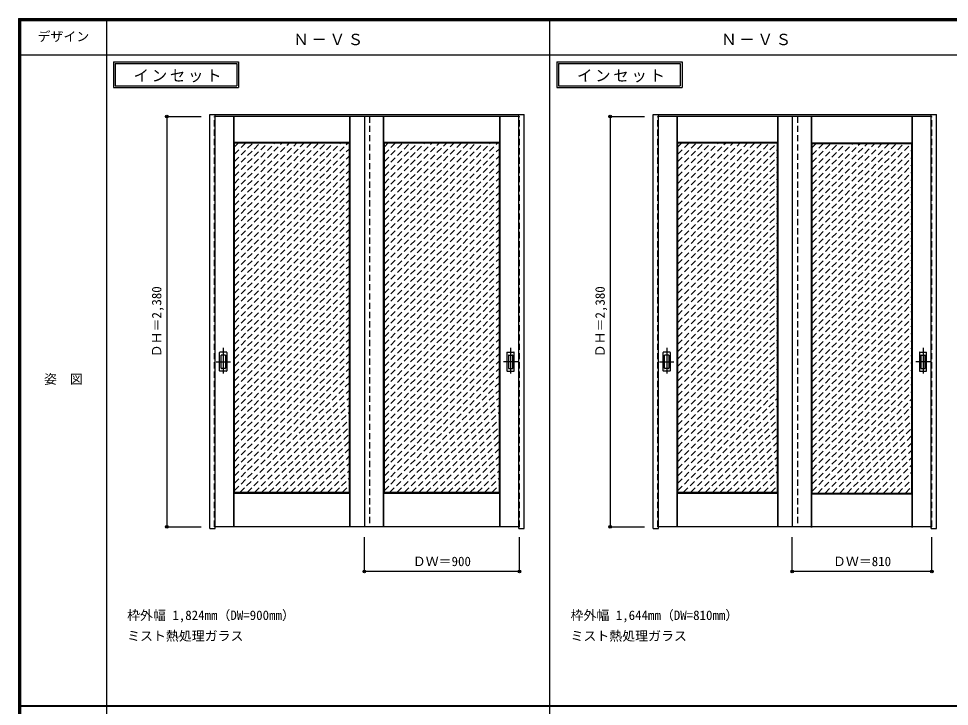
# Model space of a CAD drawing. Units: millimetres, scale not verified. Extents: x -6000 to 5700, y -4307 to 4175.
# Drawn here: x -6000 to -597, y 186 to 4175 of the extents above; entities that cross this region are included whole.
import ezdxf
from ezdxf.enums import TextEntityAlignment as Align

# ---------------------------------------------------------------- set-up
doc = ezdxf.new("R2010")
doc.units = ezdxf.units.MM
doc.header["$LTSCALE"] = 30
doc.header["$PDMODE"] = 32
doc.header["$PDSIZE"] = 15
doc.linetypes.add('CHAIN1', pattern=[8, 5, -1, 1, -1])
doc.linetypes.add('DASHED1', pattern=[1.8, 1.2, -0.6])
for name, color, linetype in [('0-1_通り芯', 4, 'CHAIN1'), ('0-2_扉', 4, 'DASHED1'), ('0-3_仕上げ', 7, 'Continuous'), ('0-4_枠', 3, 'Continuous'), ('0-6_引手', 7, 'Continuous'), ('0-A_文字', 7, 'Continuous'), ('0-B_寸法', 7, 'Continuous'), ('0-C_ハッチ', 4, 'DASHED1'), ('F-1_枠', 6, 'Continuous'), ('F-A_文字', 7, 'Continuous')]:
    doc.layers.add(name, color=color, linetype=linetype)
doc.styles.add('ＭＳ ゴシック', font='')
doc.styles.get('ＭＳ ゴシック').set_extended_font_data('MS Gothic')

msp = doc.modelspace()

# ---------------------------------------------------------------- linework, layer by layer
at = {"layer": '0-1_通り芯'}
for p, q in [((-4812, 2266), (-4812, 2104)), ((-3144, 2266), (-3144, 2104)), ((-2238, 2266), (-2238, 2104)), ((-750, 2266), (-750, 2104)), ((-4853, 2185), (-4771, 2185)), ((-3103, 2185), (-3185, 2185)), ((-2279, 2185), (-2197, 2185)), ((-709, 2185), (-791, 2185))]:
    msp.add_line(p, q, dxfattribs=at)
at = {"layer": '0-2_扉'}
for p, q in [((-4860, 3607.5), (-4863, 3607.5)), ((-4863, 1227.5), (-4863, 3607.5)), ((-3993, 3607.5), (-3993, 3603.5)), ((-3963, 3607.5), (-3963, 1227.5)), ((-3096, 3607.5), (-3093, 3607.5)), ((-3093, 1227.5), (-3093, 3607.5)), ((-2286, 3607.5), (-2289, 3607.5)), ((-2289, 1227.5), (-2289, 3607.5)), ((-1509, 3607.5), (-1509, 3603.5)), ((-1479, 3607.5), (-1479, 1227.5)), ((-702, 3607.5), (-699, 3607.5)), ((-699, 1227.5), (-699, 3607.5)), ((-4860, 1227.5), (-4863, 1227.5)), ((-3096, 1227.5), (-3093, 1227.5)), ((-2286, 1227.5), (-2289, 1227.5)), ((-702, 1227.5), (-699, 1227.5))]:
    msp.add_line(p, q, dxfattribs=at)
at = {"layer": '0-2_扉', "color": 3, "linetype": 'Continuous'}
for p, q in [((-3096, 3607.5), (-4860, 3607.5)), ((-3993, 3607.5), (-3993, 1227.5)), ((-702, 3607.5), (-2286, 3607.5)), ((-1509, 3607.5), (-1509, 1227.5)), ((-3096, 1227.5), (-4860, 1227.5)), ((-702, 1227.5), (-2286, 1227.5))]:
    msp.add_line(p, q, dxfattribs=at)
at = {"layer": '0-3_仕上げ'}
for p, q in [((-4751, 1227.5), (-4751, 3607.5)), ((-4750, 3457.5), (-4750, 3607.5)), ((-4749, 3458.5), (-4749, 3607.5)), ((-4077, 3458.5), (-4077, 3607.5)), ((-4075, 1227.5), (-4075, 3607.5)), ((-3881, 1227.5), (-3881, 3607.5)), ((-3880, 3457.5), (-3880, 3607.5)), ((-3879, 3458.5), (-3879, 3607.5)), ((-3207, 3458.5), (-3207, 3607.5)), ((-3205, 1227.5), (-3205, 3607.5)), ((-2177, 1227.5), (-2177, 3607.5)), ((-2176, 3457.5), (-2176, 3607.5)), ((-2175, 3458.5), (-2175, 3607.5)), ((-1593, 3458.5), (-1593, 3607.5)), ((-1591, 1227.5), (-1591, 3607.5)), ((-1397, 1223.5), (-1397, 3603.5)), ((-1396, 3453.5), (-1396, 3603.5)), ((-1395, 3454.5), (-1395, 3603.5)), ((-813, 3454.5), (-813, 3603.5)), ((-811, 1223.5), (-811, 3603.5)), ((-4749, 3458.5), (-4077, 3458.5)), ((-4077, 3458.5), (-4076, 3457.5)), ((-3879, 3458.5), (-3207, 3458.5)), ((-3207, 3458.5), (-3206, 3457.5)), ((-2175, 3458.5), (-2176, 3457.5)), ((-2175, 3458.5), (-1593, 3458.5)), ((-1593, 3458.5), (-1592, 3457.5)), ((-4747, 3454.5), (-4079, 3454.5)), ((-4747, 1427.5), (-4747, 3454.5)), ((-4079, 1427.5), (-4079, 3454.5)), ((-3877, 3454.5), (-3209, 3454.5)), ((-3877, 1427.5), (-3877, 3454.5)), ((-3209, 1427.5), (-3209, 3454.5)), ((-2173, 1427.5), (-2173, 3454.5)), ((-1595, 1427.5), (-1595, 3454.5)), ((-1395, 3454.5), (-1396, 3453.5)), ((-1395, 3454.5), (-813, 3454.5)), ((-1393, 1423.5), (-1393, 3450.5)), ((-815, 1423.5), (-815, 3450.5)), ((-813, 3454.5), (-812, 3453.5)), ((-4750, 1424.5), (-4747, 1427.5)), ((-4750, 1227.5), (-4750, 1424.5)), ((-4750, 1424.5), (-4749, 1423.5)), ((-4749, 1227.5), (-4749, 1423.5)), ((-4749, 1423.5), (-4077, 1423.5)), ((-4747, 1427.5), (-4079, 1427.5)), ((-4079, 1427.5), (-4076, 1424.5)), ((-4076, 1424.5), (-4077, 1423.5)), ((-4077, 1227.5), (-4077, 1423.5)), ((-4076, 1227.5), (-4076, 1424.5)), ((-3880, 1424.5), (-3877, 1427.5)), ((-3880, 1227.5), (-3880, 1424.5)), ((-3880, 1424.5), (-3879, 1423.5)), ((-3879, 1227.5), (-3879, 1423.5)), ((-3879, 1423.5), (-3207, 1423.5)), ((-3877, 1427.5), (-3209, 1427.5)), ((-3209, 1427.5), (-3206, 1424.5)), ((-3206, 1424.5), (-3207, 1423.5)), ((-3207, 1227.5), (-3207, 1423.5)), ((-3206, 1227.5), (-3206, 1424.5)), ((-2176, 1227.5), (-2176, 1424.5)), ((-2176, 1424.5), (-2175, 1423.5)), ((-2175, 1227.5), (-2175, 1423.5)), ((-2175, 1423.5), (-1593, 1423.5)), ((-1595, 1427.5), (-1592, 1424.5)), ((-1592, 1424.5), (-1593, 1423.5)), ((-1593, 1227.5), (-1593, 1423.5)), ((-1592, 1227.5), (-1592, 1424.5)), ((-1396, 1223.5), (-1396, 1420.5)), ((-1396, 1420.5), (-1395, 1419.5)), ((-1395, 1223.5), (-1395, 1419.5)), ((-1395, 1419.5), (-813, 1419.5)), ((-815, 1423.5), (-812, 1420.5)), ((-812, 1420.5), (-813, 1419.5)), ((-813, 1223.5), (-813, 1419.5)), ((-812, 1223.5), (-812, 1420.5))]:
    msp.add_line(p, q, dxfattribs=at)
for points in [[(-4079, 3454.5), (-4076, 3457.5), (-4076, 3607.5)], [(-3209, 3454.5), (-3206, 3457.5), (-3206, 3607.5)], [(-1595, 3454.5), (-1592, 3457.5), (-1592, 3607.5)], [(-815, 3450.5), (-812, 3453.5), (-812, 3603.5)], [(-4749, 3458.5), (-4750, 3457.5), (-4747, 3454.5)], [(-3879, 3458.5), (-3880, 3457.5), (-3877, 3454.5)], [(-2176, 3457.5), (-2173, 3454.5), (-1595, 3454.5)], [(-1396, 3453.5), (-1393, 3450.5), (-815, 3450.5)], [(-2176, 1424.5), (-2173, 1427.5), (-1595, 1427.5)], [(-1396, 1420.5), (-1393, 1423.5), (-815, 1423.5)]]:
    msp.add_lwpolyline(points, dxfattribs=at)
at = {"layer": '0-4_枠'}
for p, q in [((-4860, 1218), (-4860, 3618)), ((-3096, 1218), (-3096, 3618)), ((-3066, 1218), (-3066, 3618)), ((-2316, 3618), (-672, 3618)), ((-2316, 1218), (-2316, 3618)), ((-2286, 1218), (-2286, 3618)), ((-702, 1218), (-702, 3618)), ((-672, 1218), (-672, 3618)), ((-4890, 1218), (-4860, 1218)), ((-3096, 1218), (-3066, 1218)), ((-2316, 1218), (-2286, 1218)), ((-702, 1218), (-672, 1218))]:
    msp.add_line(p, q, dxfattribs=at)
msp.add_lwpolyline([(-4890, 1218), (-4890, 3618), (-3066, 3618)], dxfattribs=at)
at = {"layer": '0-6_引手', "color": 3}
for p, q in [((-4833, 2131.5), (-4833, 2238.5)), ((-4792.5, 2240), (-4831.5, 2240)), ((-4791, 2238.5), (-4791, 2131.5)), ((-3165, 2238.5), (-3165, 2131.5)), ((-3163.5, 2240), (-3124.5, 2240)), ((-3123, 2131.5), (-3123, 2238.5)), ((-2259, 2131.5), (-2259, 2238.5)), ((-2218.5, 2240), (-2257.5, 2240)), ((-2217, 2238.5), (-2217, 2131.5)), ((-771, 2238.5), (-771, 2131.5)), ((-769.5, 2240), (-730.5, 2240)), ((-729, 2131.5), (-729, 2238.5)), ((-4792.5, 2130), (-4831.5, 2130)), ((-3163.5, 2130), (-3124.5, 2130)), ((-2218.5, 2130), (-2257.5, 2130)), ((-769.5, 2130), (-730.5, 2130))]:
    msp.add_line(p, q, dxfattribs=at)
at = {"layer": '0-6_引手'}
for p, q in [((-4824.5, 2147.5), (-4824.5, 2222.5)), ((-4801, 2224), (-4823, 2224)), ((-4799.5, 2222.5), (-4799.5, 2147.5)), ((-3156.5, 2222.5), (-3156.5, 2147.5)), ((-3155, 2224), (-3133, 2224)), ((-3131.5, 2147.5), (-3131.5, 2222.5)), ((-2250.5, 2147.5), (-2250.5, 2222.5)), ((-2227, 2224), (-2249, 2224)), ((-2225.5, 2222.5), (-2225.5, 2147.5)), ((-762.5, 2222.5), (-762.5, 2147.5)), ((-761, 2224), (-739, 2224)), ((-737.5, 2147.5), (-737.5, 2222.5)), ((-4801, 2146), (-4823, 2146)), ((-3155, 2146), (-3133, 2146)), ((-2227, 2146), (-2249, 2146)), ((-761, 2146), (-739, 2146))]:
    msp.add_line(p, q, dxfattribs=at)
at = {"layer": '0-6_引手', "color": 3}
for centre, start, end in [((-4831.5, 2238.5), 90, 180), ((-4792.5, 2238.5), 0, 90), ((-3163.5, 2238.5), 90, 180), ((-3124.5, 2238.5), 0, 90), ((-2257.5, 2238.5), 90, 180), ((-2218.5, 2238.5), 0, 90), ((-769.5, 2238.5), 90, 180), ((-730.5, 2238.5), 0, 90), ((-4831.5, 2131.5), 180, 270), ((-4792.5, 2131.5), 270, 0), ((-3163.5, 2131.5), 180, 270), ((-3124.5, 2131.5), 270, 0), ((-2257.5, 2131.5), 180, 270), ((-2218.5, 2131.5), 270, 0), ((-769.5, 2131.5), 180, 270), ((-730.5, 2131.5), 270, 0)]:
    msp.add_arc(centre, 1.5, start, end, dxfattribs=at)
at = {"layer": '0-6_引手'}
for centre, start, end in [((-4823, 2222.5), 90, 180), ((-4801, 2222.5), 0, 90), ((-3155, 2222.5), 90, 180), ((-3133, 2222.5), 0, 90), ((-2249, 2222.5), 90, 180), ((-2227, 2222.5), 0, 90), ((-761, 2222.5), 90, 180), ((-739, 2222.5), 0, 90), ((-4823, 2147.5), 180, 270), ((-4801, 2147.5), 270, 0), ((-3155, 2147.5), 180, 270), ((-3133, 2147.5), 270, 0), ((-2249, 2147.5), 180, 270), ((-2227, 2147.5), 270, 0), ((-761, 2147.5), 180, 270), ((-739, 2147.5), 270, 0)]:
    msp.add_arc(centre, 1.5, start, end, dxfattribs=at)
at = {"layer": '0-A_文字'}
for p, q in [((-5450, 3925), (-5450, 3775)), ((-5440, 3915), (-5440, 3785)), ((-5440, 3915), (-4733.04, 3915)), ((-4733.04, 3915), (-4733.04, 3785)), ((-2876, 3925), (-2876, 3775)), ((-2866, 3915), (-2866, 3785)), ((-2866, 3915), (-2159.04, 3915)), ((-2159.04, 3915), (-2159.04, 3785)), ((-5440, 3785), (-4733.04, 3785)), ((-2866, 3785), (-2159.04, 3785)), ((-5450, 3775), (-4723.04, 3775)), ((-2876, 3775), (-2149.04, 3775))]:
    msp.add_line(p, q, dxfattribs=at)
for points in [[(-5450, 3925), (-4723.04, 3925), (-4723.04, 3775)], [(-2876, 3925), (-2149.04, 3925), (-2149.04, 3775)]]:
    msp.add_lwpolyline(points, dxfattribs=at)
at = {"layer": '0-B_寸法', "color": 4}
for p, q in [((-5140, 3607.5), (-4940, 3607.5)), ((-5140, 3607.5), (-5140, 1227.5)), ((-2566, 3607.5), (-2366, 3607.5)), ((-2566, 3607.5), (-2566, 1227.5)), ((-5140, 1227.5), (-4940, 1227.5)), ((-2566, 1227.5), (-2366, 1227.5)), ((-3993, 968), (-3993, 1168)), ((-3093, 968), (-3093, 1168)), ((-1509, 968), (-1509, 1168)), ((-699, 968), (-699, 1168)), ((-3093, 968), (-3993, 968)), ((-699, 968), (-1509, 968))]:
    msp.add_line(p, q, dxfattribs=at)
at = {"layer": '0-B_寸法'}
for p in [(-5140, 3607.5), (-2566, 3607.5), (-5140, 1227.5), (-2566, 1227.5), (-3993, 968), (-3093, 968), (-1509, 968), (-699, 968)]:
    msp.add_point(p, dxfattribs=at)
at = {"layer": '0-C_ハッチ'}
for p, q in [((-2173, 2880.02), (-1595, 3458.02)), ((-4747, 3431.56), (-4724.06, 3454.5)), ((-4747, 2922.44), (-4214.94, 3454.5)), ((-4747, 2964.87), (-4257.37, 3454.5)), ((-4747, 3007.29), (-4299.79, 3454.5)), ((-4747, 3049.72), (-4342.22, 3454.5)), ((-4747, 3092.15), (-4384.65, 3454.5)), ((-4747, 3134.57), (-4427.07, 3454.5)), ((-4747, 3177), (-4469.5, 3454.5)), ((-4747, 3219.43), (-4511.93, 3454.5)), ((-4747, 3261.85), (-4554.35, 3454.5)), ((-4747, 3304.28), (-4596.78, 3454.5)), ((-4747, 3346.71), (-4639.21, 3454.5)), ((-4747, 3389.13), (-4681.63, 3454.5)), ((-4747, 2880.02), (-4172.52, 3454.5)), ((-4747, 2795.16), (-4087.66, 3454.5)), ((-4747, 2837.59), (-4130.09, 3454.5)), ((-4747, 2752.74), (-4079, 3420.74)), ((-3877, 3431.56), (-3854.06, 3454.5)), ((-3877, 2922.44), (-3344.94, 3454.5)), ((-3877, 2964.87), (-3387.37, 3454.5)), ((-3877, 3007.29), (-3429.79, 3454.5)), ((-3877, 3049.72), (-3472.22, 3454.5)), ((-3877, 3092.15), (-3514.65, 3454.5)), ((-3877, 3134.57), (-3557.07, 3454.5)), ((-3877, 3177), (-3599.5, 3454.5)), ((-3877, 3219.43), (-3641.93, 3454.5)), ((-3877, 3261.85), (-3684.35, 3454.5)), ((-3877, 3304.28), (-3726.78, 3454.5)), ((-3877, 3346.71), (-3769.21, 3454.5)), ((-3877, 3389.13), (-3811.63, 3454.5)), ((-3877, 2880.02), (-3302.52, 3454.5)), ((-3877, 2795.16), (-3217.66, 3454.5)), ((-3877, 2837.59), (-3260.09, 3454.5)), ((-3877, 2752.74), (-3209, 3420.74)), ((-2173, 3431.56), (-2150.06, 3454.5)), ((-2173, 2922.44), (-1640.94, 3454.5)), ((-2173, 2964.87), (-1683.37, 3454.5)), ((-2173, 3007.29), (-1725.8, 3454.5)), ((-2173, 3049.72), (-1768.22, 3454.5)), ((-2173, 3092.15), (-1810.65, 3454.5)), ((-2173, 3134.57), (-1853.07, 3454.5)), ((-2173, 3177), (-1895.5, 3454.5)), ((-2173, 3219.43), (-1937.93, 3454.5)), ((-2173, 3261.85), (-1980.35, 3454.5)), ((-2173, 3304.28), (-2022.78, 3454.5)), ((-2173, 3346.71), (-2065.21, 3454.5)), ((-2173, 3389.13), (-2107.63, 3454.5)), ((-2173, 2837.59), (-1595, 3415.59)), ((-1393, 2876.02), (-815, 3454.02)), ((-1393, 3427.56), (-1370.06, 3450.5)), ((-1393, 2918.44), (-860.94, 3450.5)), ((-1393, 2960.87), (-903.37, 3450.5)), ((-1393, 3003.29), (-945.8, 3450.5)), ((-1393, 3045.72), (-988.22, 3450.5)), ((-1393, 3088.15), (-1030.65, 3450.5)), ((-1393, 3130.57), (-1073.07, 3450.5)), ((-1393, 3173), (-1115.5, 3450.5)), ((-1393, 3215.43), (-1157.93, 3450.5)), ((-1393, 3257.85), (-1200.35, 3450.5)), ((-1393, 3300.28), (-1242.78, 3450.5)), ((-1393, 3342.71), (-1285.21, 3450.5)), ((-1393, 3385.13), (-1327.63, 3450.5)), ((-1393, 2833.59), (-815, 3411.59)), ((-4747, 2710.31), (-4079, 3378.31)), ((-3877, 2710.31), (-3209, 3378.31)), ((-2173, 2795.16), (-1595, 3373.16)), ((-1393, 2791.16), (-815, 3369.16)), ((-4747, 2667.88), (-4079, 3335.88)), ((-3877, 2667.88), (-3209, 3335.88)), ((-2173, 2752.74), (-1595, 3330.74)), ((-1393, 2748.74), (-815, 3326.74)), ((-4747, 2625.46), (-4079, 3293.46)), ((-4747, 2583.03), (-4079, 3251.03)), ((-3877, 2625.46), (-3209, 3293.46)), ((-3877, 2583.03), (-3209, 3251.03)), ((-2173, 2710.31), (-1595, 3288.31)), ((-2173, 2667.88), (-1595, 3245.88)), ((-1393, 2706.31), (-815, 3284.31)), ((-1393, 2663.88), (-815, 3241.88)), ((-4747, 2540.6), (-4079, 3208.6)), ((-3877, 2540.6), (-3209, 3208.6)), ((-2173, 2625.46), (-1595, 3203.46)), ((-1393, 2621.46), (-815, 3199.46)), ((-4747, 2498.18), (-4079, 3166.18)), ((-3877, 2498.18), (-3209, 3166.18)), ((-2173, 2583.03), (-1595, 3161.03)), ((-1393, 2579.03), (-815, 3157.03)), ((-4747, 2455.75), (-4079, 3123.75)), ((-4747, 2413.33), (-4079, 3081.33)), ((-3877, 2455.75), (-3209, 3123.75)), ((-3877, 2413.33), (-3209, 3081.33)), ((-2173, 2540.6), (-1595, 3118.6)), ((-1393, 2536.6), (-815, 3114.6)), ((-4747, 2370.9), (-4079, 3038.9)), ((-3877, 2370.9), (-3209, 3038.9)), ((-2173, 2498.18), (-1595, 3076.18)), ((-2173, 2455.75), (-1595, 3033.75)), ((-1393, 2494.18), (-815, 3072.18)), ((-1393, 2451.75), (-815, 3029.75)), ((-4747, 2328.47), (-4079, 2996.47)), ((-3877, 2328.47), (-3209, 2996.47)), ((-2173, 2413.33), (-1595, 2991.33)), ((-1393, 2409.33), (-815, 2987.33)), ((-4747, 2286.05), (-4079, 2954.05)), ((-3877, 2286.05), (-3209, 2954.05)), ((-2173, 2370.9), (-1595, 2948.9)), ((-1393, 2366.9), (-815, 2944.9)), ((-4747, 2243.62), (-4079, 2911.62)), ((-4747, 2201.19), (-4079, 2869.19)), ((-3877, 2243.62), (-3209, 2911.62)), ((-3877, 2201.19), (-3209, 2869.19)), ((-2173, 2328.47), (-1595, 2906.47)), ((-2173, 2286.05), (-1595, 2864.05)), ((-1393, 2324.47), (-815, 2902.47)), ((-4747, 2158.77), (-4079, 2826.77)), ((-3877, 2158.77), (-3209, 2826.77)), ((-2173, 2243.62), (-1595, 2821.62)), ((-1393, 2282.05), (-815, 2860.05)), ((-1393, 2239.62), (-815, 2817.62)), ((-4747, 2116.34), (-4079, 2784.34)), ((-3877, 2116.34), (-3209, 2784.34)), ((-2173, 2201.19), (-1595, 2779.19)), ((-1393, 2197.19), (-815, 2775.19)), ((-4747, 2073.91), (-4079, 2741.91)), ((-3877, 2073.91), (-3209, 2741.91)), ((-2173, 2158.77), (-1595, 2736.77)), ((-1393, 2154.77), (-815, 2732.77)), ((-4747, 2031.49), (-4079, 2699.49)), ((-4747, 1989.06), (-4079, 2657.06)), ((-3877, 2031.49), (-3209, 2699.49)), ((-3877, 1989.06), (-3209, 2657.06)), ((-2173, 2116.34), (-1595, 2694.34)), ((-2173, 2073.91), (-1595, 2651.91)), ((-1393, 2112.34), (-815, 2690.34)), ((-1393, 2069.91), (-815, 2647.91)), ((-4747, 1946.63), (-4079, 2614.63)), ((-3877, 1946.63), (-3209, 2614.63)), ((-2173, 2031.49), (-1595, 2609.49)), ((-1393, 2027.49), (-815, 2605.49)), ((-4747, 1904.21), (-4079, 2572.21)), ((-3877, 1904.21), (-3209, 2572.21)), ((-2173, 1989.06), (-1595, 2567.06)), ((-1393, 1985.06), (-815, 2563.06)), ((-4747, 1861.78), (-4079, 2529.78)), ((-4747, 1819.36), (-4079, 2487.36)), ((-3877, 1861.78), (-3209, 2529.78)), ((-3877, 1819.36), (-3209, 2487.36)), ((-2173, 1946.63), (-1595, 2524.63)), ((-1393, 1942.63), (-815, 2520.63)), ((-4747, 1776.93), (-4079, 2444.93)), ((-3877, 1776.93), (-3209, 2444.93)), ((-2173, 1904.21), (-1595, 2482.21)), ((-2173, 1861.78), (-1595, 2439.78)), ((-1393, 1900.21), (-815, 2478.21)), ((-1393, 1857.78), (-815, 2435.78)), ((-4747, 1734.5), (-4079, 2402.5)), ((-3877, 1734.5), (-3209, 2402.5)), ((-2173, 1819.36), (-1595, 2397.36)), ((-1393, 1815.36), (-815, 2393.36)), ((-4747, 1692.08), (-4079, 2360.08)), ((-3877, 1692.08), (-3209, 2360.08)), ((-2173, 1776.93), (-1595, 2354.93)), ((-1393, 1772.93), (-815, 2350.93)), ((-4747, 1649.65), (-4079, 2317.65)), ((-4747, 1607.22), (-4079, 2275.22)), ((-3877, 1649.65), (-3209, 2317.65)), ((-3877, 1607.22), (-3209, 2275.22)), ((-2173, 1734.5), (-1595, 2312.5)), ((-2173, 1692.08), (-1595, 2270.08)), ((-1393, 1730.5), (-815, 2308.5)), ((-4747, 1564.8), (-4079, 2232.8)), ((-3877, 1564.8), (-3209, 2232.8)), ((-2173, 1649.65), (-1595, 2227.65)), ((-1393, 1688.08), (-815, 2266.08)), ((-1393, 1645.65), (-815, 2223.65)), ((-4747, 1522.37), (-4079, 2190.37)), ((-3877, 1522.37), (-3209, 2190.37)), ((-2173, 1607.22), (-1595, 2185.22)), ((-1393, 1603.22), (-815, 2181.22)), ((-4747, 1479.94), (-4079, 2147.94)), ((-3877, 1479.94), (-3209, 2147.94)), ((-2173, 1564.8), (-1595, 2142.8)), ((-1393, 1560.8), (-815, 2138.8)), ((-4747, 1437.52), (-4079, 2105.52)), ((-4714.59, 1427.5), (-4079, 2063.09)), ((-3877, 1437.52), (-3209, 2105.52)), ((-3844.59, 1427.5), (-3209, 2063.09)), ((-2173, 1522.37), (-1595, 2100.37)), ((-2173, 1479.94), (-1595, 2057.94)), ((-1393, 1518.37), (-815, 2096.37)), ((-1393, 1475.94), (-815, 2053.94)), ((-4672.16, 1427.5), (-4079, 2020.67)), ((-3802.16, 1427.5), (-3209, 2020.67)), ((-2173, 1437.52), (-1595, 2015.52)), ((-1393, 1433.52), (-815, 2011.52)), ((-4629.74, 1427.5), (-4079, 1978.24)), ((-3759.74, 1427.5), (-3209, 1978.24)), ((-2140.59, 1427.5), (-1595, 1973.09)), ((-1360.59, 1423.5), (-815, 1969.09)), ((-4587.31, 1427.5), (-4079, 1935.81)), ((-4544.89, 1427.5), (-4079, 1893.39)), ((-3717.31, 1427.5), (-3209, 1935.81)), ((-3674.89, 1427.5), (-3209, 1893.39)), ((-2098.16, 1427.5), (-1595, 1930.67)), ((-1318.16, 1423.5), (-815, 1926.67)), ((-4502.46, 1427.5), (-4079, 1850.96)), ((-3632.46, 1427.5), (-3209, 1850.96)), ((-2055.74, 1427.5), (-1595, 1888.24)), ((-2013.31, 1427.5), (-1595, 1845.81)), ((-1275.74, 1423.5), (-815, 1884.24)), ((-1233.31, 1423.5), (-815, 1841.81)), ((-4460.03, 1427.5), (-4079, 1808.53)), ((-3590.03, 1427.5), (-3209, 1808.53)), ((-1970.89, 1427.5), (-1595, 1803.39)), ((-1190.89, 1423.5), (-815, 1799.39)), ((-4417.61, 1427.5), (-4079, 1766.11)), ((-3547.61, 1427.5), (-3209, 1766.11)), ((-1928.46, 1427.5), (-1595, 1760.96)), ((-1148.46, 1423.5), (-815, 1756.96)), ((-4375.18, 1427.5), (-4079, 1723.68)), ((-4332.75, 1427.5), (-4079, 1681.25)), ((-3505.18, 1427.5), (-3209, 1723.68)), ((-3462.75, 1427.5), (-3209, 1681.25)), ((-1886.03, 1427.5), (-1595, 1718.53)), ((-1843.61, 1427.5), (-1595, 1676.11)), ((-1106.03, 1423.5), (-815, 1714.53)), ((-4290.33, 1427.5), (-4079, 1638.83)), ((-3420.33, 1427.5), (-3209, 1638.83)), ((-1801.18, 1427.5), (-1595, 1633.68)), ((-1063.61, 1423.5), (-815, 1672.11)), ((-1021.18, 1423.5), (-815, 1629.68)), ((-4247.9, 1427.5), (-4079, 1596.4)), ((-3377.9, 1427.5), (-3209, 1596.4)), ((-1758.75, 1427.5), (-1595, 1591.25)), ((-978.75, 1423.5), (-815, 1587.25)), ((-4205.47, 1427.5), (-4079, 1553.97)), ((-3335.47, 1427.5), (-3209, 1553.97)), ((-1716.33, 1427.5), (-1595, 1548.83)), ((-936.33, 1423.5), (-815, 1544.83)), ((-4163.05, 1427.5), (-4079, 1511.55)), ((-4120.62, 1427.5), (-4079, 1469.12)), ((-3293.05, 1427.5), (-3209, 1511.55)), ((-3250.62, 1427.5), (-3209, 1469.12)), ((-1673.9, 1427.5), (-1595, 1506.4)), ((-1631.47, 1427.5), (-1595, 1463.97)), ((-893.9, 1423.5), (-815, 1502.4)), ((-851.47, 1423.5), (-815, 1459.97))]:
    msp.add_line(p, q, dxfattribs=at)
at = {"layer": 'F-1_枠'}
for p, q in [((-6000, 4175), (5700, 4175)), ((-6000, 4175), (-6000, -4205)), ((-6000, 4170), (5700, 4170)), ((-6000, 4165), (5700, 4165)), ((-5995, 4175), (-5995, -4205)), ((-5990, 4175), (-5990, -4205)), ((-5490, 4175), (-5490, -3790)), ((-2916, -3790), (-2916, 4175)), ((-6000, 3965), (5700, 3965)), ((-6000, 190.5), (5700, 190.5)), ((-6000, 187.5), (5700, 187.5))]:
    msp.add_line(p, q, dxfattribs=at)

# ---------------------------------------------------------------- texts
at = {"layer": '0-A_文字', "style": 'ＭＳ ゴシック'}
for s, p in [('枠外幅 1,824mm（DW=900mm）', (-5370, 670.5)), ('枠外幅 1,644mm（DW=810mm）', (-2796, 670.5)), ('ミスト熱処理ガラス', (-5370, 550.5)), ('ミスト熱処理ガラス', (-2796, 550.5))]:
    msp.add_text(s, height=54.99, dxfattribs=at).set_placement(p, align=Align.BOTTOM_LEFT)
at = {"layer": '0-A_文字', "char_height": 65.98, "attachment_point": 7, "style": 'ＭＳ ゴシック'}
for s, insert in [('\\T1.17;Ｎ－ＶＳ', (-4405.5, 4020)), ('\\T1.17;Ｎ－ＶＳ', (-1921.5, 4020)), ('\\T1.17;インセット', (-5332.84, 3805)), ('\\T1.17;インセット', (-2758.84, 3805))]:
    msp.add_mtext(s, dxfattribs=dict(at, insert=insert))
at = {"layer": '0-B_寸法', "style": 'ＭＳ ゴシック'}
for p in [(-5155, 2210.5), (-2581, 2210.5)]:
    msp.add_text('ＤＨ＝2,380', height=54.99, rotation=90, dxfattribs=at).set_placement(p, align=Align.BOTTOM_LEFT)
for s, p in [('ＤＷ＝900', (-3711.75, 983)), ('ＤＷ＝810', (-1272.75, 983))]:
    msp.add_text(s, height=54.99, dxfattribs=at).set_placement(p, align=Align.BOTTOM_LEFT)
at = {"layer": 'F-A_文字', "style": 'ＭＳ ゴシック'}
for s, p in [('デザイン', (-5890, 4027.5)), ('姿\u3000図', (-5852.5, 2040.25))]:
    msp.add_text(s, height=54.99, dxfattribs=at).set_placement(p, align=Align.BOTTOM_LEFT)

doc.saveas('drawing.dxf')
